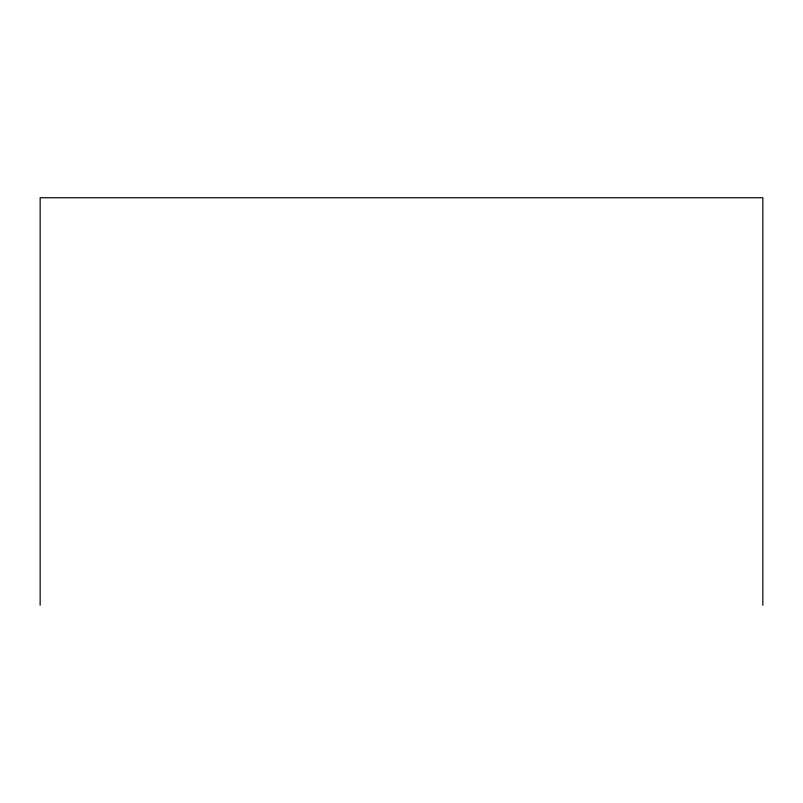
<?xml version="1.0" encoding="UTF-8"?>
<svg xmlns="http://www.w3.org/2000/svg" width="803" height="803" viewBox="0 0 803 803"><rect width="100%" height="100%" fill="white"/><g stroke="black" fill="none" stroke-linecap="round" stroke-linejoin="round"><path stroke-width="1.2" d="M762.85 605.261L762.85 197.739L40.15 197.739L40.15 605.261"/></g></svg>
